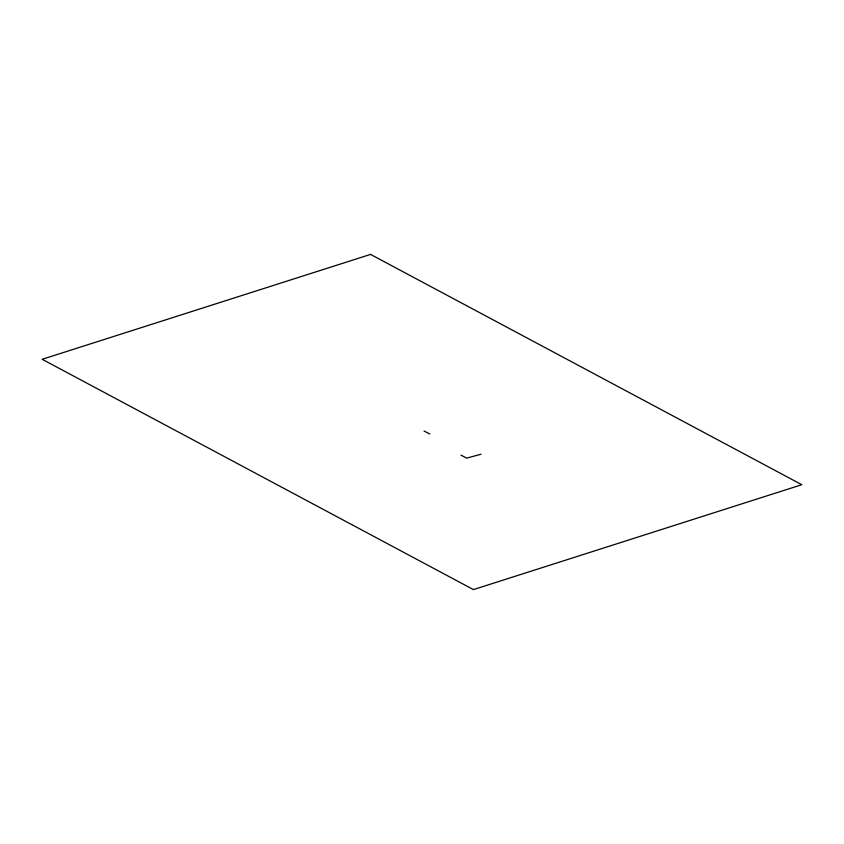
<?xml version="1.0" encoding="UTF-8"?>
<svg xmlns="http://www.w3.org/2000/svg" width="844" height="844" viewBox="0 0 844 844"><rect width="100%" height="100%" fill="white"/><g stroke="black" fill="none" stroke-linecap="round" stroke-linejoin="round"><path stroke-width="1.27" d="M481.017 454.241L466.732 458.123L460.94 455.138M424.036 430.999L429.828 433.985M370.569 254.403L42.2 359.291L473.431 589.597L801.8 484.709L370.569 254.403"/></g></svg>
